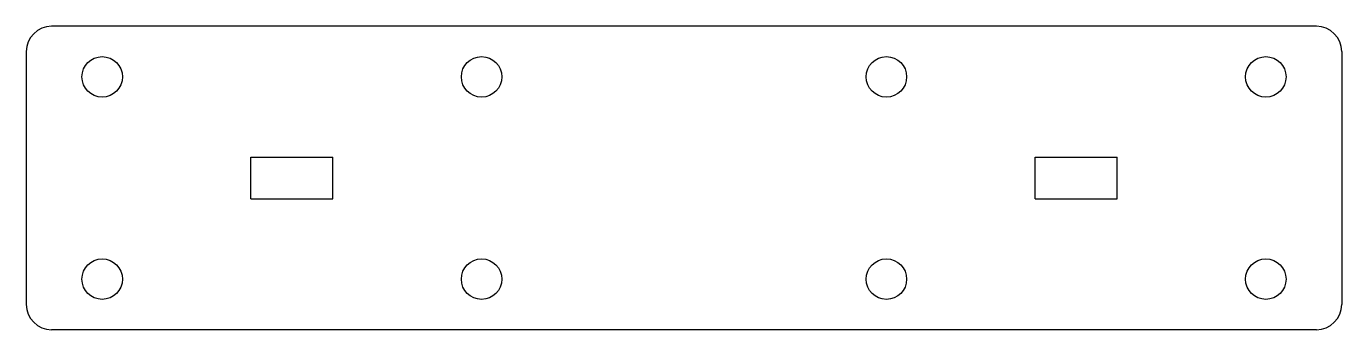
# Model space of a CAD drawing. Extents: x -1720 to -1460, y 170 to 230.
import ezdxf

# ---------------------------------------------------------------- set-up
doc = ezdxf.new("R2010")
doc.units = 0
doc.layers.add('VISIBLE', color=7, linetype='CONTINUOUS')

msp = doc.modelspace()

# ---------------------------------------------------------------- linework, layer by layer
at = {"layer": 'VISIBLE'}
for p, q in [((-1465, 230), (-1715, 230)), ((-1720, 225), (-1720, 175)), ((-1460, 225), (-1460, 175)), ((-1675.6, 195.9), (-1675.6, 204.1)), ((-1675.6, 204.1), (-1659.4, 204.1)), ((-1659.4, 195.9), (-1659.4, 204.1)), ((-1520.6, 195.9), (-1520.6, 204.1)), ((-1520.6, 204.1), (-1504.4, 204.1)), ((-1504.4, 195.9), (-1504.4, 204.1)), ((-1675.6, 195.9), (-1659.4, 195.9)), ((-1520.6, 195.9), (-1504.4, 195.9)), ((-1465, 170), (-1715, 170))]:
    msp.add_line(p, q, dxfattribs=at)
for centre in [(-1705, 220), (-1630, 220), (-1550, 220), (-1475, 220), (-1705, 180), (-1630, 180), (-1550, 180), (-1475, 180)]:
    msp.add_circle(centre, 4, dxfattribs=at)
for centre, start, end in [((-1715, 225), 90, 180), ((-1465, 225), 0, 90), ((-1715, 175), 180, 270), ((-1465, 175), 270, 0)]:
    msp.add_arc(centre, 5, start, end, dxfattribs=at)

doc.saveas('drawing.dxf')
